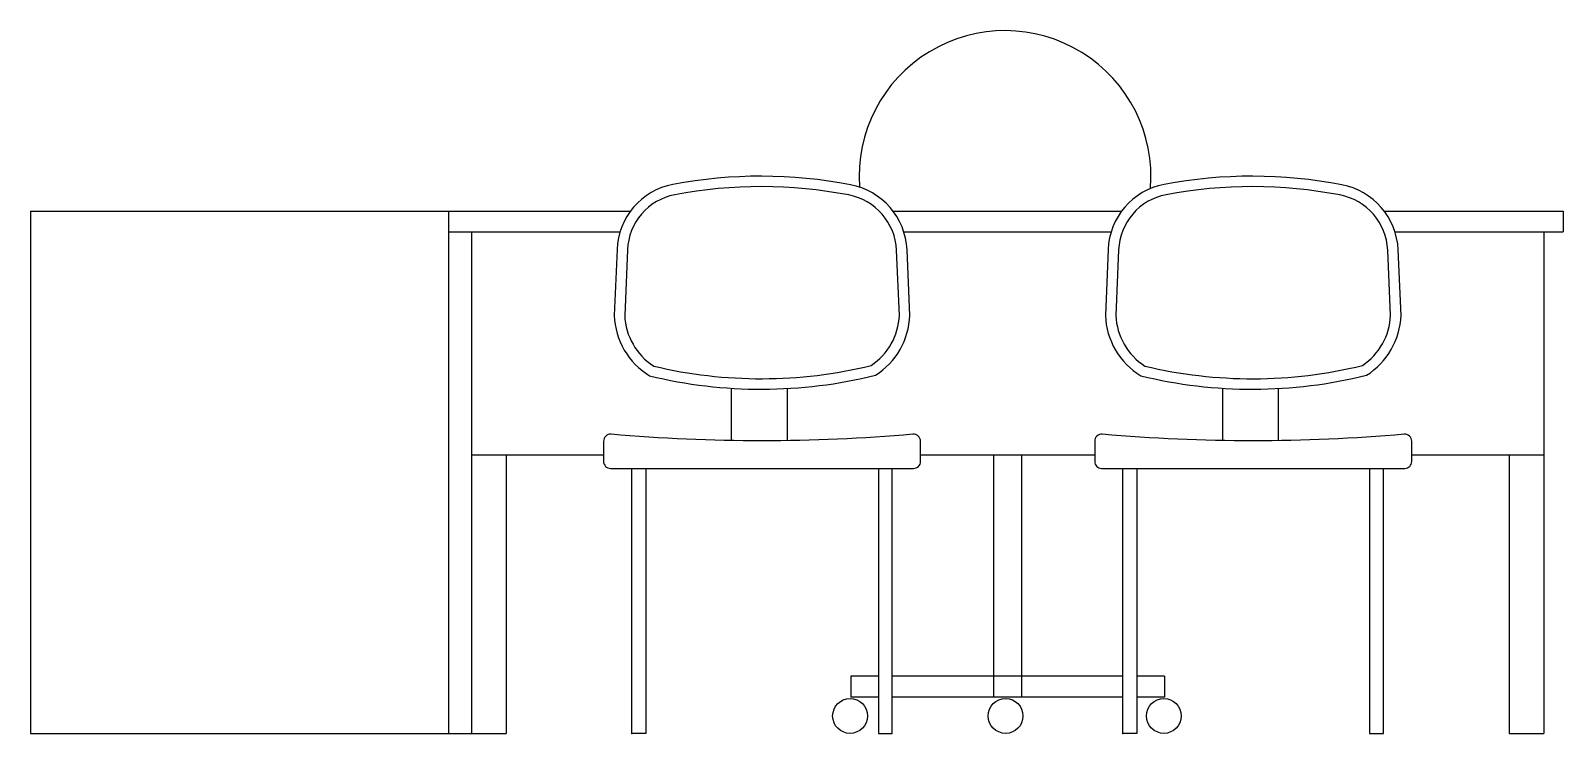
# Model space of a CAD drawing. Extents: x -1.4 to 0.8, y 0 to 1.01.
import ezdxf

# ---------------------------------------------------------------- set-up
doc = ezdxf.new("R2010")
doc.units = 0
doc.layers.get('0').update_dxf_attribs({"linetype": 'CONTINUOUS'})

msp = doc.modelspace()

# ---------------------------------------------------------------- linework, layer by layer
at = {"color": 0}
for p, q in [((-0.2098, 0.7846), (-0.2098, 0.7845)), ((-1.3994, 0.75), (-1.3994, 0)), ((-1.3994, 0.75), (-0.5384, 0.75)), ((-0.7994, 0.75), (-0.7994, 0)), ((-0.1616, 0.75), (0.1667, 0.75)), ((0.5434, 0.75), (0.8006, 0.75)), ((0.8006, 0.75), (0.8006, 0.72)), ((-0.7994, 0.72), (-0.5535, 0.72)), ((-0.7668, 0.72), (-0.7668, 0)), ((-0.146, 0.72), (0.1515, 0.72)), ((0.559, 0.72), (0.8006, 0.72)), ((0.7727, 0.72), (0.7727, 0)), ((-0.3937, 0.4956), (-0.3937, 0.4204)), ((-0.3137, 0.4952), (-0.3137, 0.4203)), ((0.3114, 0.4956), (0.3114, 0.4204)), ((0.3914, 0.4952), (0.3914, 0.4203)), ((-0.122, 0.4195), (-0.122, 0.4195)), ((0.583, 0.4195), (0.583, 0.4195)), ((-0.7668, 0.4), (-0.5771, 0.4)), ((-0.7168, 0.4), (-0.7168, 0)), ((-0.122, 0.4), (0.1279, 0.4)), ((-0.0171, 0.3996), (-0.0171, 0.0521)), ((0.0229, 0.3996), (0.0229, 0.0521)), ((0.583, 0.4), (0.7727, 0.4)), ((0.7227, 0.4), (0.7227, 0)), ((-0.2221, 0.0821), (-0.2221, 0.0521)), ((-0.1826, 0.0821), (-0.2221, 0.0821)), ((0.1685, 0.0821), (-0.1626, 0.0821)), ((0.2279, 0.0821), (0.1885, 0.0821)), ((0.2279, 0.0821), (0.2279, 0.0521)), ((-0.1826, 0.0521), (-0.2221, 0.0521)), ((0.1685, 0.0521), (-0.1626, 0.0521)), ((0.2279, 0.0521), (0.1885, 0.0521)), ((-1.3994, 0), (-0.7168, 0)), ((0.7227, 0), (0.7727, 0))]:
    msp.add_line(p, q, dxfattribs=at)
for points in [[(-0.1414, 0.6944, 0.346684), (-0.2226, 0.7878, 0.093978), (-0.4774, 0.7883, 0.349922), (-0.5577, 0.6947), (-0.5617, 0.6002, 0.251195), (-0.511, 0.5134, 0.120877), (-0.1868, 0.5142, 0.247379), (-0.1374, 0.6002)], [(0.5636, 0.6944, 0.346684), (0.4825, 0.7878, 0.093978), (0.2276, 0.7883, 0.349922), (0.1473, 0.6947), (0.1433, 0.6002, 0.251195), (0.194, 0.5134, 0.120877), (0.5182, 0.5142, 0.247379), (0.5676, 0.6002)], [(-0.1564, 0.6937, 0.345949), (-0.2252, 0.7731, 0.094045), (-0.4746, 0.7735, 0.350009), (-0.5427, 0.6941), (-0.5467, 0.6002, 0.242909), (-0.5051, 0.5274, 0.118991), (-0.1929, 0.5282, 0.238905), (-0.1524, 0.6002)], [(0.5486, 0.6937, 0.345949), (0.4798, 0.7731, 0.094045), (0.2304, 0.7735, 0.350009), (0.1623, 0.6941), (0.1583, 0.6002, 0.242909), (0.1999, 0.5274, 0.118991), (0.5122, 0.5282, 0.238905), (0.5526, 0.6002)], [(-0.5662, 0.4295, 0.440411), (-0.5771, 0.4195), (-0.5771, 0.3905, 0.414214), (-0.5671, 0.3805), (-0.132, 0.3805, 0.414214), (-0.122, 0.3905), (-0.122, 0.4195, 0.440411), (-0.1329, 0.4295, -0.043809)], [(0.1388, 0.4295, 0.440411), (0.1279, 0.4195), (0.1279, 0.3905, 0.414214), (0.1379, 0.3805), (0.573, 0.3805, 0.414214), (0.583, 0.3905), (0.583, 0.4195, 0.440411), (0.5721, 0.4295, -0.043809)]]:
    msp.add_lwpolyline(points, format="xyb", close=True, dxfattribs=at)
for points in [[(-0.5165, 0.3805), (-0.5165, 0), (-0.5365, 0), (-0.5365, 0.3805)], [(-0.1826, 0.3805), (-0.1826, 0), (-0.1626, 0), (-0.1626, 0.3805)], [(0.1885, 0.3805), (0.1885, 0), (0.1685, 0), (0.1685, 0.3805)], [(0.5224, 0.3805), (0.5224, 0), (0.5424, 0), (0.5424, 0.3805)]]:
    msp.add_lwpolyline(points, dxfattribs=at)
for centre in [(-0.2232, 0.025), (0, 0.025), (0.2272, 0.025)]:
    msp.add_circle(centre, 0.025, dxfattribs=at)
msp.add_arc((-0.0008, 0.7996), 0.2095, 355.2909, 184.1024, dxfattribs=at)
for p in [(-0.5365, 0), (0.1685, 0)]:
    msp.add_point(p, dxfattribs=at)

doc.saveas('drawing.dxf')
